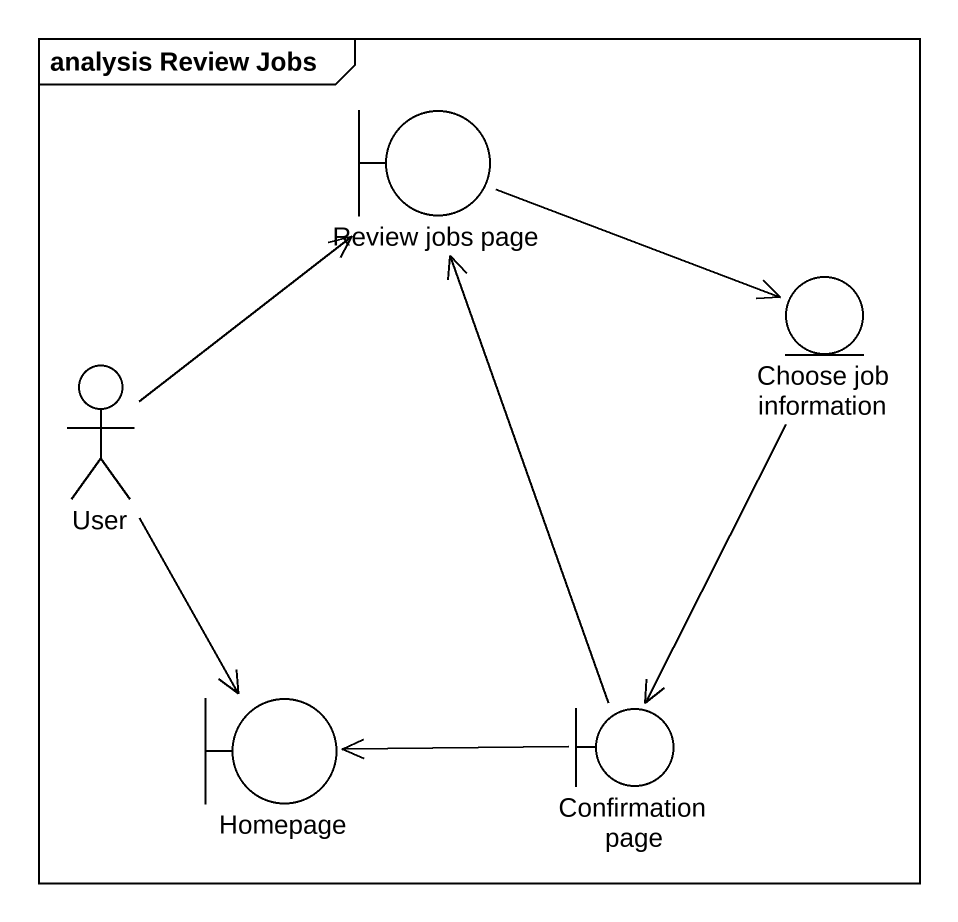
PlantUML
@startuml
mainframe analysis Review Jobs
boundary "Review jobs page" as Review_jobs_page
entity "Choose job information" as Choose_job_information
actor User
boundary Homepage
boundary "Confirmation page" as Confirmation_page
Review_jobs_page -right-> Choose_job_information
Choose_job_information --> Confirmation_page
User -up-> Review_jobs_page
User --> Homepage
Confirmation_page -up-> Review_jobs_page
Confirmation_page -left-> Homepage
@enduml
